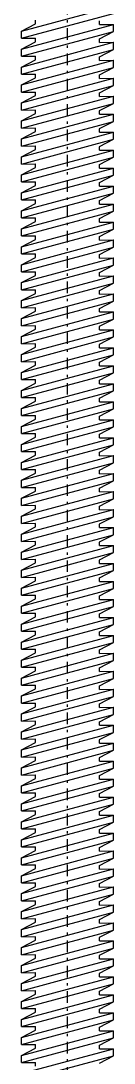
# Model space of a CAD drawing. Header units: metres. Extents: x -50 to 791, y -689 to 584.
# Drawn here: x 120.99 to 124.99, y 441.3 to 486.54 of the extents above; entities that cross this region are included whole.
import ezdxf

# ---------------------------------------------------------------- set-up
doc = ezdxf.new("R2010")
doc.units = ezdxf.units.M
doc.header["$MEASUREMENT"] = 0
doc.linetypes.add('DASHDOT', pattern=[1, 0.5, -0.25, 0, -0.25])

msp = doc.modelspace()

# ---------------------------------------------------------------- linework, layer by layer
at = {"color": 5, "linetype": 'DASHDOT'}
msp.add_line((122.991508, 226.120706), (122.991508, 574), dxfattribs=at)
at = {"color": 1}
for p, q in [((120.991508, 486.097882), (124.991508, 487.169679)), ((120.991508, 485.7873), (124.991508, 486.859096)), ((120.991508, 486.097882), (121.591508, 486.413943)), ((120.991508, 485.317882), (124.991508, 486.389679)), ((121.591508, 486.413943), (121.591508, 486.569235)), ((124.391508, 486.384201), (124.391508, 486.539493)), ((124.391508, 486.384201), (124.991508, 486.389679)), ((124.991508, 486.079096), (124.991508, 486.389679)), ((120.991508, 485.7873), (120.991508, 486.097882)), ((120.991508, 485.0073), (124.991508, 486.079096)), ((124.391508, 485.763035), (124.991508, 486.079096)), ((120.991508, 485.7873), (121.591508, 485.792778)), ((120.991508, 485.317882), (121.591508, 485.633943)), ((120.991508, 484.537882), (124.991508, 485.609679)), ((121.591508, 485.633943), (121.591508, 485.789235)), ((124.391508, 485.604201), (124.391508, 485.759493)), ((124.391508, 485.604201), (124.991508, 485.609679)), ((124.991508, 485.299096), (124.991508, 485.609679)), ((120.991508, 485.0073), (120.991508, 485.317882)), ((120.991508, 484.2273), (124.991508, 485.299096)), ((120.991508, 485.0073), (121.591508, 485.012778)), ((121.591508, 484.853943), (121.591508, 485.009235)), ((124.391508, 484.983035), (124.991508, 485.299096)), ((124.391508, 484.824201), (124.391508, 484.979493)), ((120.991508, 484.537882), (121.591508, 484.853943)), ((120.991508, 483.757882), (124.991508, 484.829679)), ((120.991508, 484.2273), (120.991508, 484.537882)), ((124.391508, 484.824201), (124.991508, 484.829679)), ((124.991508, 484.519096), (124.991508, 484.829679)), ((120.991508, 483.4473), (124.991508, 484.519096)), ((120.991508, 484.2273), (121.591508, 484.232778)), ((120.991508, 483.757882), (121.591508, 484.073943)), ((121.591508, 484.073943), (121.591508, 484.229235)), ((124.391508, 484.203035), (124.991508, 484.519096)), ((124.391508, 484.044201), (124.391508, 484.199493)), ((120.991508, 482.977882), (124.991508, 484.049679)), ((120.991508, 483.4473), (120.991508, 483.757882)), ((120.991508, 482.6673), (124.991508, 483.739096)), ((124.391508, 484.044201), (124.991508, 484.049679)), ((124.391508, 483.423035), (124.991508, 483.739096)), ((124.991508, 483.739096), (124.991508, 484.049679)), ((120.991508, 483.4473), (121.591508, 483.452778)), ((120.991508, 482.977882), (121.591508, 483.293943)), ((120.991508, 482.197882), (124.991508, 483.269679)), ((121.591508, 483.293943), (121.591508, 483.449235)), ((124.391508, 483.264201), (124.391508, 483.419493)), ((124.391508, 483.264201), (124.991508, 483.269679)), ((124.991508, 482.959096), (124.991508, 483.269679)), ((120.991508, 482.6673), (120.991508, 482.977882)), ((120.991508, 481.8873), (124.991508, 482.959096)), ((124.391508, 482.643035), (124.991508, 482.959096)), ((120.991508, 482.6673), (121.591508, 482.672778)), ((120.991508, 482.197882), (121.591508, 482.513943)), ((120.991508, 481.417882), (124.991508, 482.489679)), ((121.591508, 482.513943), (121.591508, 482.669235)), ((124.391508, 482.484201), (124.391508, 482.639493)), ((124.391508, 482.484201), (124.991508, 482.489679)), ((124.991508, 482.179096), (124.991508, 482.489679)), ((120.991508, 481.8873), (120.991508, 482.197882)), ((120.991508, 481.1073), (124.991508, 482.179096)), ((120.991508, 481.8873), (121.591508, 481.892778)), ((121.591508, 481.733943), (121.591508, 481.889235)), ((124.391508, 481.863035), (124.991508, 482.179096)), ((124.391508, 481.704201), (124.391508, 481.859493)), ((120.991508, 481.417882), (121.591508, 481.733943)), ((120.991508, 480.637882), (124.991508, 481.709679)), ((120.991508, 481.1073), (120.991508, 481.417882)), ((120.991508, 480.3273), (124.991508, 481.399096)), ((124.391508, 481.704201), (124.991508, 481.709679)), ((124.391508, 481.083035), (124.991508, 481.399096)), ((124.991508, 481.399096), (124.991508, 481.709679)), ((120.991508, 481.1073), (121.591508, 481.112778)), ((120.991508, 480.637882), (121.591508, 480.953943)), ((120.991508, 479.857882), (124.991508, 480.929679)), ((121.591508, 480.953943), (121.591508, 481.109235)), ((124.391508, 480.924201), (124.391508, 481.079493)), ((124.391508, 480.924201), (124.991508, 480.929679)), ((124.991508, 480.619096), (124.991508, 480.929679)), ((120.991508, 480.3273), (120.991508, 480.637882)), ((120.991508, 479.5473), (124.991508, 480.619096)), ((124.391508, 480.303035), (124.991508, 480.619096)), ((120.991508, 480.3273), (121.591508, 480.332778)), ((120.991508, 479.857882), (121.591508, 480.173943)), ((120.991508, 479.077882), (124.991508, 480.149679)), ((121.591508, 480.173943), (121.591508, 480.329235)), ((124.391508, 480.144201), (124.391508, 480.299493)), ((124.391508, 480.144201), (124.991508, 480.149679)), ((124.991508, 479.839096), (124.991508, 480.149679)), ((120.991508, 479.5473), (120.991508, 479.857882)), ((120.991508, 478.7673), (124.991508, 479.839096)), ((120.991508, 479.5473), (121.591508, 479.552778)), ((121.591508, 479.393943), (121.591508, 479.549235)), ((124.391508, 479.523035), (124.991508, 479.839096)), ((120.991508, 479.077882), (121.591508, 479.393943)), ((120.991508, 478.297882), (124.991508, 479.369679)), ((124.391508, 479.364201), (124.391508, 479.519493)), ((124.391508, 479.364201), (124.991508, 479.369679)), ((124.991508, 479.059096), (124.991508, 479.369679)), ((120.991508, 478.7673), (120.991508, 479.077882)), ((120.991508, 477.9873), (124.991508, 479.059096)), ((120.991508, 478.7673), (121.591508, 478.772778)), ((121.591508, 478.613943), (121.591508, 478.769235)), ((124.391508, 478.743035), (124.991508, 479.059096)), ((124.391508, 478.584201), (124.391508, 478.739493)), ((120.991508, 478.297882), (121.591508, 478.613943)), ((120.991508, 477.517882), (124.991508, 478.589679)), ((120.991508, 477.9873), (120.991508, 478.297882)), ((120.991508, 477.2073), (124.991508, 478.279096)), ((124.391508, 478.584201), (124.991508, 478.589679)), ((124.391508, 477.963035), (124.991508, 478.279096)), ((124.991508, 478.279096), (124.991508, 478.589679)), ((120.991508, 477.9873), (121.591508, 477.992778)), ((120.991508, 477.517882), (121.591508, 477.833943)), ((120.991508, 476.737882), (124.991508, 477.809679)), ((121.591508, 477.833943), (121.591508, 477.989235)), ((124.391508, 477.804201), (124.391508, 477.959493)), ((124.391508, 477.804201), (124.991508, 477.809679)), ((124.991508, 477.499096), (124.991508, 477.809679)), ((120.991508, 477.2073), (120.991508, 477.517882)), ((120.991508, 476.4273), (124.991508, 477.499096)), ((124.391508, 477.183035), (124.991508, 477.499096)), ((120.991508, 477.2073), (121.591508, 477.212778)), ((120.991508, 476.737882), (121.591508, 477.053943)), ((120.991508, 475.957882), (124.991508, 477.029679)), ((121.591508, 477.053943), (121.591508, 477.209235)), ((124.391508, 477.024201), (124.391508, 477.179493)), ((124.391508, 477.024201), (124.991508, 477.029679)), ((124.991508, 476.719096), (124.991508, 477.029679)), ((120.991508, 476.4273), (120.991508, 476.737882)), ((120.991508, 475.6473), (124.991508, 476.719096)), ((120.991508, 476.4273), (121.591508, 476.432778)), ((121.591508, 476.273943), (121.591508, 476.429235)), ((124.391508, 476.403035), (124.991508, 476.719096)), ((124.391508, 476.244201), (124.391508, 476.399493)), ((120.991508, 475.957882), (121.591508, 476.273943)), ((120.991508, 475.177882), (124.991508, 476.249679)), ((120.991508, 475.6473), (120.991508, 475.957882)), ((120.991508, 474.8673), (124.991508, 475.939096)), ((124.391508, 476.244201), (124.991508, 476.249679)), ((124.391508, 475.623035), (124.991508, 475.939096)), ((124.991508, 475.939096), (124.991508, 476.249679)), ((120.991508, 475.6473), (121.591508, 475.652778)), ((120.991508, 475.177882), (121.591508, 475.493943)), ((121.591508, 475.493943), (121.591508, 475.649235)), ((124.391508, 475.464201), (124.391508, 475.619493)), ((120.991508, 474.397882), (124.991508, 475.469679)), ((120.991508, 474.8673), (120.991508, 475.177882)), ((120.991508, 474.0873), (124.991508, 475.159096)), ((124.391508, 475.464201), (124.991508, 475.469679)), ((124.391508, 474.843035), (124.991508, 475.159096)), ((124.991508, 475.159096), (124.991508, 475.469679)), ((120.991508, 474.8673), (121.591508, 474.872778)), ((120.991508, 474.397882), (121.591508, 474.713943)), ((120.991508, 473.617882), (124.991508, 474.689679)), ((121.591508, 474.713943), (121.591508, 474.869235)), ((124.391508, 474.684201), (124.391508, 474.839493)), ((124.391508, 474.684201), (124.991508, 474.689679)), ((124.991508, 474.379096), (124.991508, 474.689679)), ((120.991508, 474.0873), (120.991508, 474.397882)), ((120.991508, 473.3073), (124.991508, 474.379096)), ((124.391508, 474.063035), (124.991508, 474.379096)), ((120.991508, 474.0873), (121.591508, 474.092778)), ((120.991508, 473.617882), (121.591508, 473.933943)), ((120.991508, 472.837882), (124.991508, 473.909679)), ((121.591508, 473.933943), (121.591508, 474.089235)), ((124.391508, 473.904201), (124.391508, 474.059493)), ((124.391508, 473.904201), (124.991508, 473.909679)), ((124.991508, 473.599096), (124.991508, 473.909679)), ((120.991508, 473.3073), (120.991508, 473.617882)), ((120.991508, 472.5273), (124.991508, 473.599096)), ((120.991508, 473.3073), (121.591508, 473.312778)), ((121.591508, 473.153943), (121.591508, 473.309235)), ((124.391508, 473.283035), (124.991508, 473.599096)), ((124.391508, 473.124201), (124.391508, 473.279493)), ((120.991508, 472.837882), (121.591508, 473.153943)), ((120.991508, 472.057882), (124.991508, 473.129679)), ((120.991508, 472.5273), (120.991508, 472.837882)), ((120.991508, 471.7473), (124.991508, 472.819096)), ((124.391508, 473.124201), (124.991508, 473.129679)), ((124.391508, 472.503035), (124.991508, 472.819096)), ((124.991508, 472.819096), (124.991508, 473.129679)), ((120.991508, 472.5273), (121.591508, 472.532778)), ((120.991508, 472.057882), (121.591508, 472.373943)), ((120.991508, 471.277882), (124.991508, 472.349679)), ((121.591508, 472.373943), (121.591508, 472.529235)), ((124.391508, 472.344201), (124.391508, 472.499493)), ((124.391508, 472.344201), (124.991508, 472.349679)), ((124.991508, 472.039096), (124.991508, 472.349679)), ((120.991508, 471.7473), (120.991508, 472.057882)), ((120.991508, 470.9673), (124.991508, 472.039096)), ((124.391508, 471.723035), (124.991508, 472.039096)), ((120.991508, 471.7473), (121.591508, 471.752778)), ((120.991508, 471.277882), (121.591508, 471.593943)), ((120.991508, 470.497882), (124.991508, 471.569679)), ((121.591508, 471.593943), (121.591508, 471.749235)), ((124.391508, 471.564201), (124.391508, 471.719493)), ((124.391508, 471.564201), (124.991508, 471.569679)), ((124.991508, 471.259096), (124.991508, 471.569679)), ((120.991508, 470.9673), (120.991508, 471.277882)), ((120.991508, 470.1873), (124.991508, 471.259096)), ((120.991508, 470.9673), (121.591508, 470.972778)), ((121.591508, 470.813943), (121.591508, 470.969235)), ((124.391508, 470.943035), (124.991508, 471.259096)), ((120.991508, 470.497882), (121.591508, 470.813943)), ((120.991508, 469.717882), (124.991508, 470.789679)), ((120.991508, 470.1873), (120.991508, 470.497882)), ((124.391508, 470.784201), (124.391508, 470.939493)), ((124.391508, 470.784201), (124.991508, 470.789679)), ((124.991508, 470.479096), (124.991508, 470.789679)), ((120.991508, 469.4073), (124.991508, 470.479096)), ((120.991508, 470.1873), (121.591508, 470.192778)), ((121.591508, 470.033943), (121.591508, 470.189235)), ((124.391508, 470.163035), (124.991508, 470.479096)), ((124.391508, 470.004201), (124.391508, 470.159493)), ((120.991508, 469.717882), (121.591508, 470.033943)), ((120.991508, 468.937882), (124.991508, 470.009679)), ((120.991508, 469.4073), (120.991508, 469.717882)), ((120.991508, 468.6273), (124.991508, 469.699096)), ((124.391508, 470.004201), (124.991508, 470.009679)), ((124.391508, 469.383035), (124.991508, 469.699096)), ((124.991508, 469.699096), (124.991508, 470.009679)), ((120.991508, 469.4073), (121.591508, 469.412778)), ((120.991508, 468.937882), (121.591508, 469.253943)), ((120.991508, 468.157882), (124.991508, 469.229679)), ((121.591508, 469.253943), (121.591508, 469.409235)), ((124.391508, 469.224201), (124.391508, 469.379493)), ((124.391508, 469.224201), (124.991508, 469.229679)), ((124.991508, 468.919096), (124.991508, 469.229679)), ((120.991508, 468.6273), (120.991508, 468.937882)), ((120.991508, 467.8473), (124.991508, 468.919096)), ((124.391508, 468.603035), (124.991508, 468.919096)), ((120.991508, 468.6273), (121.591508, 468.632778)), ((120.991508, 468.157882), (121.591508, 468.473943)), ((120.991508, 467.377882), (124.991508, 468.449679)), ((121.591508, 468.473943), (121.591508, 468.629235)), ((124.391508, 468.444201), (124.391508, 468.599493)), ((124.391508, 468.444201), (124.991508, 468.449679)), ((124.991508, 468.139096), (124.991508, 468.449679)), ((120.991508, 467.8473), (120.991508, 468.157882)), ((120.991508, 467.0673), (124.991508, 468.139096)), ((120.991508, 467.8473), (121.591508, 467.852778)), ((121.591508, 467.693943), (121.591508, 467.849235)), ((124.391508, 467.823035), (124.991508, 468.139096)), ((124.391508, 467.664201), (124.391508, 467.819493)), ((120.991508, 467.377882), (121.591508, 467.693943)), ((120.991508, 466.597882), (124.991508, 467.669679)), ((120.991508, 467.0673), (120.991508, 467.377882)), ((120.991508, 466.2873), (124.991508, 467.359096)), ((124.391508, 467.664201), (124.991508, 467.669679)), ((124.391508, 467.043035), (124.991508, 467.359096)), ((124.991508, 467.359096), (124.991508, 467.669679)), ((120.991508, 467.0673), (121.591508, 467.072778)), ((120.991508, 466.597882), (121.591508, 466.913943)), ((120.991508, 465.817882), (124.991508, 466.889679)), ((121.591508, 466.913943), (121.591508, 467.069235)), ((124.391508, 466.884201), (124.391508, 467.039493)), ((124.391508, 466.884201), (124.991508, 466.889679)), ((124.991508, 466.579096), (124.991508, 466.889679)), ((120.991508, 466.2873), (120.991508, 466.597882)), ((120.991508, 465.5073), (124.991508, 466.579096)), ((124.391508, 466.263035), (124.991508, 466.579096)), ((120.991508, 466.2873), (121.591508, 466.292778)), ((120.991508, 465.817882), (121.591508, 466.133943)), ((120.991508, 465.037882), (124.991508, 466.109679)), ((121.591508, 466.133943), (121.591508, 466.289235)), ((124.391508, 466.104201), (124.391508, 466.259493)), ((124.391508, 466.104201), (124.991508, 466.109679)), ((124.991508, 465.799096), (124.991508, 466.109679)), ((120.991508, 465.5073), (120.991508, 465.817882)), ((120.991508, 464.7273), (124.991508, 465.799096)), ((124.391508, 465.483035), (124.991508, 465.799096)), ((120.991508, 465.5073), (121.591508, 465.512778)), ((120.991508, 465.037882), (121.591508, 465.353943)), ((120.991508, 464.257882), (124.991508, 465.329679)), ((121.591508, 465.353943), (121.591508, 465.509235)), ((124.391508, 465.324201), (124.391508, 465.479493)), ((124.391508, 465.324201), (124.991508, 465.329679)), ((124.991508, 465.019096), (124.991508, 465.329679)), ((120.991508, 464.7273), (120.991508, 465.037882)), ((120.991508, 463.9473), (124.991508, 465.019096)), ((120.991508, 464.7273), (121.591508, 464.732778)), ((121.591508, 464.573943), (121.591508, 464.729235)), ((124.391508, 464.703035), (124.991508, 465.019096)), ((124.391508, 464.544201), (124.391508, 464.699493)), ((120.991508, 464.257882), (121.591508, 464.573943)), ((120.991508, 463.477882), (124.991508, 464.549679)), ((120.991508, 463.9473), (120.991508, 464.257882)), ((120.991508, 463.1673), (124.991508, 464.239096)), ((124.391508, 464.544201), (124.991508, 464.549679)), ((124.391508, 463.923035), (124.991508, 464.239096)), ((124.991508, 464.239096), (124.991508, 464.549679)), ((120.991508, 463.9473), (121.591508, 463.952778)), ((120.991508, 463.477882), (121.591508, 463.793943)), ((120.991508, 462.697882), (124.991508, 463.769679)), ((121.591508, 463.793943), (121.591508, 463.949235)), ((124.391508, 463.764201), (124.391508, 463.919493)), ((124.391508, 463.764201), (124.991508, 463.769679)), ((124.991508, 463.459096), (124.991508, 463.769679)), ((120.991508, 463.1673), (120.991508, 463.477882)), ((120.991508, 462.3873), (124.991508, 463.459096)), ((124.391508, 463.143035), (124.991508, 463.459096)), ((120.991508, 463.1673), (121.591508, 463.172778)), ((120.991508, 462.697882), (121.591508, 463.013943)), ((120.991508, 461.917882), (124.991508, 462.989679)), ((121.591508, 463.013943), (121.591508, 463.169235)), ((124.391508, 462.984201), (124.391508, 463.139493)), ((124.391508, 462.984201), (124.991508, 462.989679)), ((124.991508, 462.679096), (124.991508, 462.989679)), ((120.991508, 462.3873), (120.991508, 462.697882)), ((120.991508, 461.6073), (124.991508, 462.679096)), ((120.991508, 462.3873), (121.591508, 462.392778)), ((121.591508, 462.233943), (121.591508, 462.389235)), ((124.391508, 462.363035), (124.991508, 462.679096)), ((124.391508, 462.204201), (124.391508, 462.359493)), ((120.991508, 461.917882), (121.591508, 462.233943)), ((120.991508, 461.137882), (124.991508, 462.209679)), ((120.991508, 461.6073), (120.991508, 461.917882)), ((124.391508, 462.204201), (124.991508, 462.209679)), ((124.991508, 461.899096), (124.991508, 462.209679)), ((120.991508, 460.8273), (124.991508, 461.899096)), ((120.991508, 461.6073), (121.591508, 461.612778)), ((120.991508, 461.137882), (121.591508, 461.453943)), ((121.591508, 461.453943), (121.591508, 461.609235)), ((124.391508, 461.583035), (124.991508, 461.899096)), ((124.391508, 461.424201), (124.391508, 461.579493)), ((120.991508, 460.357882), (124.991508, 461.429679)), ((120.991508, 460.8273), (120.991508, 461.137882)), ((120.991508, 460.0473), (124.991508, 461.119096)), ((124.391508, 461.424201), (124.991508, 461.429679)), ((124.391508, 460.803035), (124.991508, 461.119096)), ((124.991508, 461.119096), (124.991508, 461.429679)), ((120.991508, 460.8273), (121.591508, 460.832778)), ((120.991508, 460.357882), (121.591508, 460.673943)), ((120.991508, 459.577882), (124.991508, 460.649679)), ((121.591508, 460.673943), (121.591508, 460.829235)), ((124.391508, 460.644201), (124.391508, 460.799493)), ((124.391508, 460.644201), (124.991508, 460.649679)), ((124.991508, 460.339096), (124.991508, 460.649679)), ((120.991508, 460.0473), (120.991508, 460.357882)), ((120.991508, 459.2673), (124.991508, 460.339096)), ((124.391508, 460.023035), (124.991508, 460.339096)), ((120.991508, 460.0473), (121.591508, 460.052778)), ((120.991508, 459.577882), (121.591508, 459.893943)), ((120.991508, 458.797882), (124.991508, 459.869679)), ((121.591508, 459.893943), (121.591508, 460.049235)), ((124.391508, 459.864201), (124.391508, 460.019493)), ((124.391508, 459.864201), (124.991508, 459.869679)), ((124.991508, 459.559096), (124.991508, 459.869679)), ((120.991508, 459.2673), (120.991508, 459.577882)), ((120.991508, 458.4873), (124.991508, 459.559096)), ((120.991508, 459.2673), (121.591508, 459.272778)), ((121.591508, 459.113943), (121.591508, 459.269235)), ((124.391508, 459.243035), (124.991508, 459.559096)), ((124.391508, 459.084201), (124.391508, 459.239493)), ((120.991508, 458.797882), (121.591508, 459.113943)), ((120.991508, 458.017882), (124.991508, 459.089679)), ((120.991508, 458.4873), (120.991508, 458.797882)), ((120.991508, 457.7073), (124.991508, 458.779096)), ((124.391508, 459.084201), (124.991508, 459.089679)), ((124.391508, 458.463035), (124.991508, 458.779096)), ((124.991508, 458.779096), (124.991508, 459.089679)), ((120.991508, 458.4873), (121.591508, 458.492778)), ((120.991508, 458.017882), (121.591508, 458.333943)), ((120.991508, 457.237882), (124.991508, 458.309679)), ((121.591508, 458.333943), (121.591508, 458.489235)), ((124.391508, 458.304201), (124.391508, 458.459493)), ((124.391508, 458.304201), (124.991508, 458.309679)), ((124.991508, 457.999096), (124.991508, 458.309679)), ((120.991508, 457.7073), (120.991508, 458.017882)), ((120.991508, 456.9273), (124.991508, 457.999096)), ((124.391508, 457.683035), (124.991508, 457.999096)), ((120.991508, 457.7073), (121.591508, 457.712778)), ((120.991508, 457.237882), (121.591508, 457.553943)), ((120.991508, 456.457882), (124.991508, 457.529679)), ((121.591508, 457.553943), (121.591508, 457.709235)), ((124.391508, 457.524201), (124.391508, 457.679493)), ((124.391508, 457.524201), (124.991508, 457.529679)), ((124.991508, 457.219096), (124.991508, 457.529679)), ((120.991508, 456.9273), (120.991508, 457.237882)), ((120.991508, 456.1473), (124.991508, 457.219096)), ((120.991508, 456.9273), (121.591508, 456.932778)), ((121.591508, 456.773943), (121.591508, 456.929235)), ((124.391508, 456.903035), (124.991508, 457.219096)), ((120.991508, 456.457882), (121.591508, 456.773943)), ((120.991508, 455.677882), (124.991508, 456.749679)), ((124.391508, 456.744201), (124.391508, 456.899493)), ((124.391508, 456.744201), (124.991508, 456.749679)), ((124.991508, 456.439096), (124.991508, 456.749679)), ((120.991508, 456.1473), (120.991508, 456.457882)), ((120.991508, 455.3673), (124.991508, 456.439096)), ((120.991508, 456.1473), (121.591508, 456.152778)), ((121.591508, 455.993943), (121.591508, 456.149235)), ((124.391508, 456.123035), (124.991508, 456.439096)), ((124.391508, 455.964201), (124.391508, 456.119493)), ((120.991508, 455.677882), (121.591508, 455.993943)), ((120.991508, 454.897882), (124.991508, 455.969679)), ((120.991508, 455.3673), (120.991508, 455.677882)), ((120.991508, 454.5873), (124.991508, 455.659096)), ((124.391508, 455.964201), (124.991508, 455.969679)), ((124.391508, 455.343035), (124.991508, 455.659096)), ((124.991508, 455.659096), (124.991508, 455.969679)), ((120.991508, 455.3673), (121.591508, 455.372778)), ((120.991508, 454.897882), (121.591508, 455.213943)), ((120.991508, 454.117882), (124.991508, 455.189679)), ((121.591508, 455.213943), (121.591508, 455.369235)), ((124.391508, 455.184201), (124.391508, 455.339493)), ((124.391508, 455.184201), (124.991508, 455.189679)), ((124.991508, 454.879096), (124.991508, 455.189679)), ((120.991508, 454.5873), (120.991508, 454.897882)), ((120.991508, 453.8073), (124.991508, 454.879096)), ((124.391508, 454.563035), (124.991508, 454.879096)), ((120.991508, 454.5873), (121.591508, 454.592778)), ((120.991508, 454.117882), (121.591508, 454.433943)), ((120.991508, 453.337882), (124.991508, 454.409679)), ((121.591508, 454.433943), (121.591508, 454.589235)), ((124.391508, 454.404201), (124.391508, 454.559493)), ((124.391508, 454.404201), (124.991508, 454.409679)), ((124.991508, 454.099096), (124.991508, 454.409679)), ((120.991508, 453.8073), (120.991508, 454.117882)), ((120.991508, 453.0273), (124.991508, 454.099096)), ((120.991508, 453.8073), (121.591508, 453.812778)), ((121.591508, 453.653943), (121.591508, 453.809235)), ((124.391508, 453.783035), (124.991508, 454.099096)), ((124.391508, 453.624201), (124.391508, 453.779493)), ((120.991508, 453.337882), (121.591508, 453.653943)), ((120.991508, 452.557882), (124.991508, 453.629679)), ((120.991508, 453.0273), (120.991508, 453.337882)), ((120.991508, 452.2473), (124.991508, 453.319096)), ((124.391508, 453.624201), (124.991508, 453.629679)), ((124.391508, 453.003035), (124.991508, 453.319096)), ((124.991508, 453.319096), (124.991508, 453.629679)), ((120.991508, 453.0273), (121.591508, 453.032778)), ((120.991508, 452.557882), (121.591508, 452.873943)), ((121.591508, 452.873943), (121.591508, 453.029235)), ((124.391508, 452.844201), (124.391508, 452.999493)), ((120.991508, 451.777882), (124.991508, 452.849679)), ((120.991508, 452.2473), (120.991508, 452.557882)), ((120.991508, 451.4673), (124.991508, 452.539096)), ((124.391508, 452.844201), (124.991508, 452.849679)), ((124.391508, 452.223035), (124.991508, 452.539096)), ((124.991508, 452.539096), (124.991508, 452.849679)), ((120.991508, 452.2473), (121.591508, 452.252778)), ((120.991508, 451.777882), (121.591508, 452.093943)), ((120.991508, 450.997882), (124.991508, 452.069679)), ((121.591508, 452.093943), (121.591508, 452.249235)), ((124.391508, 452.064201), (124.391508, 452.219493)), ((124.391508, 452.064201), (124.991508, 452.069679)), ((124.991508, 451.759096), (124.991508, 452.069679)), ((120.991508, 451.4673), (120.991508, 451.777882)), ((120.991508, 450.6873), (124.991508, 451.759096)), ((124.391508, 451.443035), (124.991508, 451.759096)), ((120.991508, 451.4673), (121.591508, 451.472778)), ((120.991508, 450.997882), (121.591508, 451.313943)), ((120.991508, 450.217882), (124.991508, 451.289679)), ((121.591508, 451.313943), (121.591508, 451.469235)), ((124.391508, 451.284201), (124.391508, 451.439493)), ((124.391508, 451.284201), (124.991508, 451.289679)), ((124.991508, 450.979096), (124.991508, 451.289679)), ((120.991508, 450.6873), (120.991508, 450.997882)), ((120.991508, 449.9073), (124.991508, 450.979096)), ((120.991508, 450.6873), (121.591508, 450.692778)), ((121.591508, 450.533943), (121.591508, 450.689235)), ((124.391508, 450.663035), (124.991508, 450.979096)), ((124.391508, 450.504201), (124.391508, 450.659493)), ((120.991508, 450.217882), (121.591508, 450.533943)), ((120.991508, 449.437882), (124.991508, 450.509679)), ((120.991508, 449.9073), (120.991508, 450.217882)), ((120.991508, 449.1273), (124.991508, 450.199096)), ((124.391508, 450.504201), (124.991508, 450.509679)), ((124.391508, 449.883035), (124.991508, 450.199096)), ((124.991508, 450.199096), (124.991508, 450.509679)), ((120.991508, 449.9073), (121.591508, 449.912778)), ((120.991508, 449.437882), (121.591508, 449.753943)), ((120.991508, 448.657882), (124.991508, 449.729679)), ((121.591508, 449.753943), (121.591508, 449.909235)), ((124.391508, 449.724201), (124.391508, 449.879493)), ((124.391508, 449.724201), (124.991508, 449.729679)), ((124.991508, 449.419096), (124.991508, 449.729679)), ((120.991508, 449.1273), (120.991508, 449.437882)), ((120.991508, 448.3473), (124.991508, 449.419096)), ((124.391508, 449.103035), (124.991508, 449.419096)), ((120.991508, 449.1273), (121.591508, 449.132778)), ((120.991508, 448.657882), (121.591508, 448.973943)), ((120.991508, 447.877882), (124.991508, 448.949679)), ((121.591508, 448.973943), (121.591508, 449.129235)), ((124.391508, 448.944201), (124.391508, 449.099493)), ((124.391508, 448.944201), (124.991508, 448.949679)), ((124.991508, 448.639096), (124.991508, 448.949679)), ((120.991508, 448.3473), (120.991508, 448.657882)), ((120.991508, 447.5673), (124.991508, 448.639096)), ((120.991508, 448.3473), (121.591508, 448.352778)), ((121.591508, 448.193943), (121.591508, 448.349235)), ((124.391508, 448.323035), (124.991508, 448.639096)), ((120.991508, 447.877882), (121.591508, 448.193943)), ((120.991508, 447.097882), (124.991508, 448.169679)), ((120.991508, 447.5673), (120.991508, 447.877882)), ((124.391508, 448.164201), (124.391508, 448.319493)), ((124.391508, 448.164201), (124.991508, 448.169679)), ((124.991508, 447.859096), (124.991508, 448.169679)), ((120.991508, 446.7873), (124.991508, 447.859096)), ((120.991508, 447.5673), (121.591508, 447.572778)), ((121.591508, 447.413943), (121.591508, 447.569235)), ((124.391508, 447.543035), (124.991508, 447.859096)), ((124.391508, 447.384201), (124.391508, 447.539493)), ((120.991508, 447.097882), (121.591508, 447.413943)), ((120.991508, 446.317882), (124.991508, 447.389679)), ((120.991508, 446.7873), (120.991508, 447.097882)), ((120.991508, 446.0073), (124.991508, 447.079096)), ((124.391508, 447.384201), (124.991508, 447.389679)), ((124.391508, 446.763035), (124.991508, 447.079096)), ((124.991508, 447.079096), (124.991508, 447.389679)), ((120.991508, 446.7873), (121.591508, 446.792778)), ((120.991508, 446.317882), (121.591508, 446.633943)), ((120.991508, 445.537882), (124.991508, 446.609679)), ((121.591508, 446.633943), (121.591508, 446.789235)), ((124.391508, 446.604201), (124.391508, 446.759493)), ((124.391508, 446.604201), (124.991508, 446.609679)), ((124.991508, 446.299096), (124.991508, 446.609679)), ((120.991508, 446.0073), (120.991508, 446.317882)), ((120.991508, 445.2273), (124.991508, 446.299096)), ((124.391508, 445.983035), (124.991508, 446.299096)), ((120.991508, 446.0073), (121.591508, 446.012778)), ((120.991508, 445.537882), (121.591508, 445.853943)), ((120.991508, 444.757882), (124.991508, 445.829679)), ((121.591508, 445.853943), (121.591508, 446.009235)), ((124.391508, 445.824201), (124.391508, 445.979493)), ((124.391508, 445.824201), (124.991508, 445.829679)), ((124.991508, 445.519096), (124.991508, 445.829679)), ((120.991508, 445.2273), (120.991508, 445.537882)), ((120.991508, 444.4473), (124.991508, 445.519096)), ((120.991508, 445.2273), (121.591508, 445.232778)), ((121.591508, 445.073943), (121.591508, 445.229235)), ((124.391508, 445.203035), (124.991508, 445.519096)), ((124.391508, 445.044201), (124.391508, 445.199493)), ((120.991508, 444.757882), (121.591508, 445.073943)), ((120.991508, 443.977882), (124.991508, 445.049679)), ((120.991508, 444.4473), (120.991508, 444.757882)), ((120.991508, 443.6673), (124.991508, 444.739096)), ((124.391508, 445.044201), (124.991508, 445.049679)), ((124.391508, 444.423035), (124.991508, 444.739096)), ((124.991508, 444.739096), (124.991508, 445.049679)), ((120.991508, 444.4473), (121.591508, 444.452778)), ((120.991508, 443.977882), (121.591508, 444.293943)), ((120.991508, 443.197882), (124.991508, 444.269679)), ((121.591508, 444.293943), (121.591508, 444.449235)), ((124.391508, 444.264201), (124.391508, 444.419493)), ((124.391508, 444.264201), (124.991508, 444.269679)), ((124.991508, 443.959096), (124.991508, 444.269679)), ((120.991508, 443.6673), (120.991508, 443.977882)), ((120.991508, 442.8873), (124.991508, 443.959096)), ((124.391508, 443.643035), (124.991508, 443.959096)), ((120.991508, 443.6673), (121.591508, 443.672778)), ((120.991508, 443.197882), (121.591508, 443.513943)), ((120.991508, 442.417882), (124.991508, 443.489679)), ((121.591508, 443.513943), (121.591508, 443.669235)), ((124.391508, 443.484201), (124.391508, 443.639493)), ((124.391508, 443.484201), (124.991508, 443.489679)), ((124.991508, 443.179096), (124.991508, 443.489679)), ((120.991508, 442.8873), (120.991508, 443.197882)), ((120.991508, 442.1073), (124.991508, 443.179096)), ((124.391508, 442.863035), (124.991508, 443.179096)), ((120.991508, 442.8873), (121.591508, 442.892778)), ((120.991508, 442.417882), (121.591508, 442.733943)), ((120.991508, 441.637882), (124.991508, 442.709679)), ((121.591508, 442.733943), (121.591508, 442.889235)), ((124.391508, 442.704201), (124.391508, 442.859493)), ((124.391508, 442.704201), (124.991508, 442.709679)), ((124.991508, 442.399096), (124.991508, 442.709679)), ((120.991508, 442.1073), (120.991508, 442.417882)), ((120.991508, 441.3273), (124.991508, 442.399096)), ((120.991508, 442.1073), (121.591508, 442.112778)), ((121.591508, 441.953943), (121.591508, 442.109235)), ((124.391508, 442.083035), (124.991508, 442.399096)), ((124.391508, 441.924201), (124.391508, 442.079493)), ((120.991508, 441.637882), (121.591508, 441.953943)), ((120.991508, 440.857882), (124.991508, 441.929679)), ((120.991508, 441.3273), (120.991508, 441.637882)), ((120.991508, 440.5473), (124.991508, 441.619096)), ((124.391508, 441.924201), (124.991508, 441.929679)), ((124.391508, 441.303035), (124.991508, 441.619096)), ((124.991508, 441.619096), (124.991508, 441.929679)), ((120.991508, 441.3273), (121.591508, 441.332778)), ((121.591508, 441.173943), (121.591508, 441.329235))]:
    msp.add_line(p, q, dxfattribs=at)

doc.saveas('drawing.dxf')
